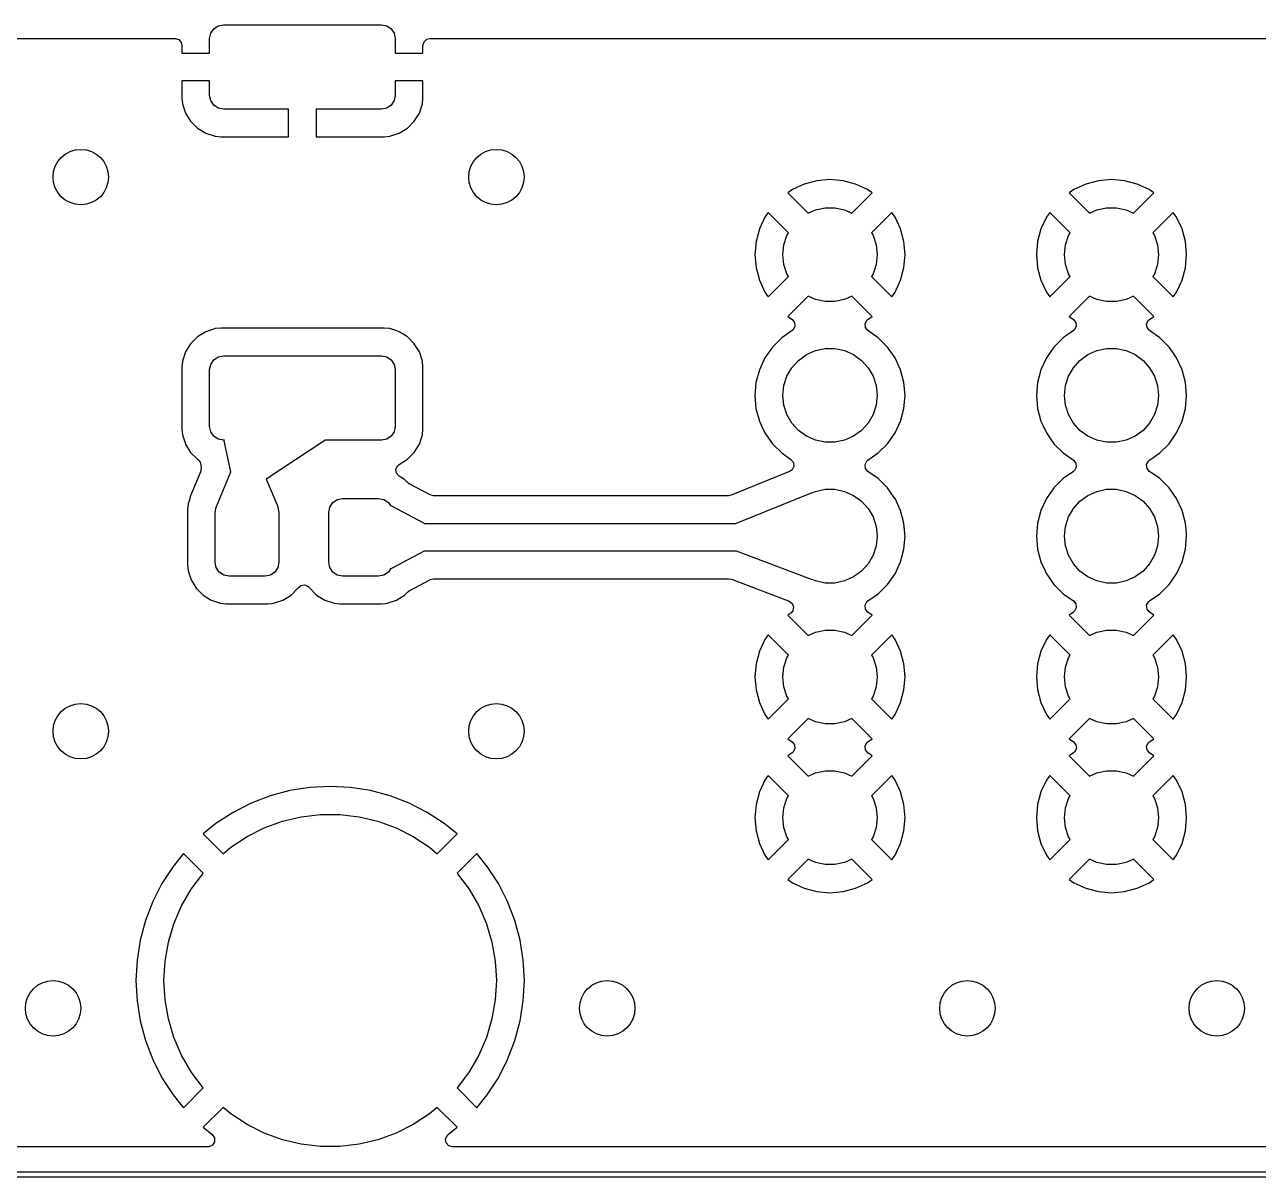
# Model space of a CAD drawing. Extents: x 0.1 to 11.5, y -4.3 to -1.1.
# Drawn here: x 7.421 to 8.297, y -4.293 to -3.474 of the extents above; entities that cross this region are included whole.
import ezdxf

# ---------------------------------------------------------------- set-up
doc = ezdxf.new("R2010")
doc.units = 0
doc.header["$MEASUREMENT"] = 0
doc.layers.add('BLACK', color=7, linetype='CONTINUOUS')

msp = doc.modelspace()

# ---------------------------------------------------------------- linework, layer by layer
at = {"layer": 'BLACK', "linetype": 'CONTINUOUS'}
for p, q in [((7.55291, -3.48049), (7.55505, -3.47729)), ((7.55505, -3.47729), (7.55824, -3.47516)), ((7.55824, -3.47516), (7.56201, -3.47441)), ((7.56201, -3.47441), (7.67421, -3.47441)), ((7.67421, -3.47441), (7.67798, -3.47516)), ((7.67798, -3.47516), (7.68117, -3.47729)), ((7.68117, -3.47729), (7.68331, -3.48049)), ((1.35827, -3.48425), (7.5276, -3.48425)), ((7.5276, -3.48425), (7.53024, -3.48503)), ((7.53024, -3.48503), (7.53204, -3.48711)), ((7.53204, -3.48711), (7.53248, -3.48913)), ((7.55217, -3.48425), (7.55291, -3.48049)), ((7.55217, -3.49459), (7.55217, -3.48425)), ((7.68331, -3.48049), (7.68406, -3.48425)), ((7.68406, -3.48425), (7.68406, -3.49459)), ((7.70374, -3.48913), (7.70452, -3.48649)), ((7.70452, -3.48649), (7.70659, -3.48469)), ((7.70659, -3.48469), (7.70862, -3.48425)), ((7.70862, -3.48425), (8.44928, -3.48425)), ((7.53248, -3.48913), (7.53248, -3.49459)), ((7.53248, -3.49459), (7.55217, -3.49459)), ((7.68406, -3.49459), (7.70374, -3.49459)), ((7.70374, -3.49459), (7.70374, -3.48913)), ((7.55217, -3.51427), (7.53248, -3.51427)), ((7.53248, -3.51427), (7.53248, -3.52657)), ((7.55217, -3.52461), (7.55217, -3.51427)), ((7.70374, -3.51427), (7.68406, -3.51427)), ((7.68406, -3.51427), (7.68406, -3.52461)), ((7.70374, -3.52657), (7.70374, -3.51427)), ((7.53248, -3.52657), (7.53289, -3.53062)), ((7.53289, -3.53062), (7.53289, -3.53062)), ((7.53289, -3.53062), (7.53506, -3.53717)), ((7.55291, -3.52837), (7.55217, -3.52461)), ((7.55505, -3.53157), (7.55291, -3.52837)), ((7.55824, -3.5337), (7.55505, -3.53157)), ((7.68117, -3.53157), (7.67798, -3.5337)), ((7.68331, -3.52837), (7.68117, -3.53157)), ((7.68406, -3.52461), (7.68331, -3.52837)), ((7.70116, -3.53717), (7.70333, -3.53062)), ((7.70333, -3.53062), (7.70374, -3.52657)), ((7.70374, -3.52657), (7.70374, -3.52657)), ((7.53506, -3.53717), (7.53506, -3.53717)), ((7.53506, -3.53717), (7.53869, -3.54304)), ((7.56201, -3.53445), (7.55824, -3.5337)), ((7.60827, -3.53445), (7.56201, -3.53445)), ((7.60827, -3.55413), (7.60827, -3.53445)), ((7.67421, -3.53445), (7.62795, -3.53445)), ((7.62795, -3.53445), (7.62795, -3.55413)), ((7.67798, -3.5337), (7.67421, -3.53445)), ((7.69753, -3.54304), (7.70116, -3.53717)), ((7.70116, -3.53717), (7.70116, -3.53717)), ((7.53869, -3.54304), (7.53869, -3.54305)), ((7.53869, -3.54305), (7.54357, -3.54793)), ((7.54357, -3.54793), (7.54357, -3.54793)), ((7.54357, -3.54793), (7.54944, -3.55155)), ((7.68678, -3.55155), (7.69265, -3.54793)), ((7.69265, -3.54793), (7.69753, -3.54305)), ((7.69265, -3.54793), (7.69265, -3.54793)), ((7.69753, -3.54305), (7.69753, -3.54304)), ((7.54944, -3.55155), (7.54944, -3.55155)), ((7.54944, -3.55155), (7.556, -3.55372)), ((7.556, -3.55372), (7.56004, -3.55413)), ((7.56004, -3.55413), (7.60827, -3.55413)), ((7.60827, -3.55413), (7.60827, -3.55413)), ((7.62795, -3.55413), (7.67618, -3.55413)), ((7.67618, -3.55413), (7.68022, -3.55372)), ((7.67618, -3.55413), (7.67618, -3.55413)), ((7.68022, -3.55372), (7.68678, -3.55155)), ((7.68022, -3.55372), (7.68022, -3.55372)), ((7.68678, -3.55155), (7.68678, -3.55155)), ((7.99291, -3.58444), (7.98365, -3.58525)), ((8.00218, -3.58525), (7.99291, -3.58444)), ((7.99291, -3.58444), (7.99291, -3.58444)), ((8.19291, -3.58444), (8.18365, -3.58525)), ((8.20218, -3.58525), (8.19291, -3.58444)), ((8.19291, -3.58444), (8.19291, -3.58444)), ((7.96624, -3.59159), (7.96294, -3.5939)), ((7.97467, -3.58766), (7.96624, -3.59159)), ((7.98365, -3.58525), (7.97467, -3.58766)), ((7.97467, -3.58766), (7.97467, -3.58766)), ((7.98365, -3.58525), (7.98365, -3.58525)), ((8.01116, -3.58766), (8.00218, -3.58525)), ((8.00218, -3.58525), (8.00218, -3.58525)), ((8.01959, -3.59159), (8.01116, -3.58766)), ((8.01116, -3.58766), (8.01116, -3.58766)), ((8.02289, -3.5939), (8.01959, -3.59159)), ((8.01959, -3.59159), (8.01959, -3.59159)), ((8.16624, -3.59159), (8.16294, -3.5939)), ((8.17467, -3.58766), (8.16624, -3.59159)), ((8.18365, -3.58525), (8.17467, -3.58766)), ((8.17467, -3.58766), (8.17467, -3.58766)), ((8.18365, -3.58525), (8.18365, -3.58525)), ((8.21116, -3.58766), (8.20218, -3.58525)), ((8.20218, -3.58525), (8.20218, -3.58525)), ((8.21959, -3.59159), (8.21116, -3.58766)), ((8.21116, -3.58766), (8.21116, -3.58766)), ((8.22289, -3.5939), (8.21959, -3.59159)), ((8.21959, -3.59159), (8.21959, -3.59159)), ((7.96294, -3.5939), (7.97734, -3.6083)), ((8.00849, -3.6083), (8.02289, -3.5939)), ((8.02289, -3.5939), (8.02289, -3.5939)), ((8.16294, -3.5939), (8.17734, -3.6083)), ((8.20849, -3.6083), (8.22289, -3.5939)), ((8.22289, -3.5939), (8.22289, -3.5939)), ((7.94671, -3.61112), (7.94278, -3.61955)), ((7.94902, -3.60782), (7.94671, -3.61112)), ((7.96345, -3.62226), (7.94902, -3.60782)), ((7.97734, -3.6083), (7.98257, -3.60597)), ((7.98257, -3.60597), (7.98942, -3.60451)), ((7.98942, -3.60451), (7.99641, -3.60451)), ((7.99641, -3.60451), (8.00325, -3.60597)), ((8.00325, -3.60597), (8.00849, -3.6083)), ((8.03681, -3.60782), (8.02237, -3.62226)), ((8.03912, -3.61112), (8.03681, -3.60782)), ((8.03681, -3.60782), (8.03681, -3.60782)), ((8.04305, -3.61955), (8.03912, -3.61112)), ((8.03912, -3.61112), (8.03912, -3.61112)), ((8.14671, -3.61112), (8.14278, -3.61955)), ((8.14902, -3.60782), (8.14671, -3.61112)), ((8.16345, -3.62226), (8.14902, -3.60782)), ((8.17734, -3.6083), (8.18257, -3.60597)), ((8.18257, -3.60597), (8.18942, -3.60451)), ((8.18942, -3.60451), (8.19641, -3.60451)), ((8.19641, -3.60451), (8.20325, -3.60597)), ((8.20325, -3.60597), (8.20849, -3.6083)), ((8.23681, -3.60782), (8.22237, -3.62226)), ((8.23912, -3.61112), (8.23681, -3.60782)), ((8.23681, -3.60782), (8.23681, -3.60782)), ((8.24305, -3.61955), (8.23912, -3.61112)), ((8.23912, -3.61112), (8.23912, -3.61112)), ((7.94278, -3.61955), (7.94037, -3.62853)), ((7.94278, -3.61955), (7.94278, -3.61955)), ((8.04546, -3.62853), (8.04305, -3.61955)), ((8.04305, -3.61955), (8.04305, -3.61955)), ((8.14278, -3.61955), (8.14037, -3.62853)), ((8.14278, -3.61955), (8.14278, -3.61955)), ((8.24546, -3.62853), (8.24305, -3.61955)), ((8.24305, -3.61955), (8.24305, -3.61955)), ((7.94037, -3.62853), (7.93956, -3.6378)), ((7.94037, -3.62853), (7.94037, -3.62853)), ((7.96018, -3.63084), (7.96234, -3.62418)), ((7.96234, -3.62418), (7.96345, -3.62226)), ((8.02237, -3.62226), (8.02348, -3.62418)), ((8.02348, -3.62418), (8.02565, -3.63084)), ((8.04627, -3.6378), (8.04546, -3.62853)), ((8.04546, -3.62853), (8.04546, -3.62853)), ((8.14037, -3.62853), (8.13956, -3.6378)), ((8.14037, -3.62853), (8.14037, -3.62853)), ((8.16018, -3.63084), (8.16234, -3.62418)), ((8.16234, -3.62418), (8.16345, -3.62226)), ((8.22237, -3.62226), (8.22348, -3.62418)), ((8.22348, -3.62418), (8.22565, -3.63084)), ((8.24627, -3.6378), (8.24546, -3.62853)), ((8.24546, -3.62853), (8.24546, -3.62853)), ((7.95945, -3.6378), (7.96018, -3.63084)), ((8.02565, -3.63084), (8.02638, -3.6378)), ((8.15945, -3.6378), (8.16018, -3.63084)), ((8.22565, -3.63084), (8.22638, -3.6378)), ((7.93956, -3.6378), (7.93956, -3.6378)), ((7.93956, -3.6378), (7.94037, -3.64706)), ((7.96018, -3.64475), (7.95945, -3.6378)), ((7.96234, -3.65141), (7.96018, -3.64475)), ((8.02565, -3.64475), (8.02348, -3.65141)), ((8.02638, -3.6378), (8.02565, -3.64475)), ((8.04546, -3.64706), (8.04627, -3.6378)), ((8.04627, -3.6378), (8.04627, -3.6378)), ((8.13956, -3.6378), (8.13956, -3.6378)), ((8.13956, -3.6378), (8.14037, -3.64706)), ((8.16018, -3.64475), (8.15945, -3.6378)), ((8.16234, -3.65141), (8.16018, -3.64475)), ((8.22565, -3.64475), (8.22348, -3.65141)), ((8.22638, -3.6378), (8.22565, -3.64475)), ((8.24546, -3.64706), (8.24627, -3.6378)), ((8.24627, -3.6378), (8.24627, -3.6378)), ((7.94037, -3.64706), (7.94037, -3.64706)), ((7.94037, -3.64706), (7.94278, -3.65604)), ((7.94902, -3.66777), (7.96345, -3.65333)), ((7.96345, -3.65333), (7.96234, -3.65141)), ((8.02348, -3.65141), (8.02237, -3.65333)), ((8.02237, -3.65333), (8.03681, -3.66777)), ((8.04305, -3.65604), (8.04546, -3.64706)), ((8.04546, -3.64706), (8.04546, -3.64706)), ((8.14037, -3.64706), (8.14037, -3.64706)), ((8.14037, -3.64706), (8.14278, -3.65604)), ((8.14902, -3.66777), (8.16345, -3.65333)), ((8.16345, -3.65333), (8.16234, -3.65141)), ((8.22348, -3.65141), (8.22237, -3.65333)), ((8.22237, -3.65333), (8.23681, -3.66777)), ((8.24305, -3.65604), (8.24546, -3.64706)), ((8.24546, -3.64706), (8.24546, -3.64706)), ((7.94278, -3.65604), (7.94278, -3.65604)), ((7.94278, -3.65604), (7.94671, -3.66447)), ((8.03912, -3.66447), (8.04305, -3.65604)), ((8.04305, -3.65604), (8.04305, -3.65604)), ((8.14278, -3.65604), (8.14278, -3.65604)), ((8.14278, -3.65604), (8.14671, -3.66447)), ((8.23912, -3.66447), (8.24305, -3.65604)), ((8.24305, -3.65604), (8.24305, -3.65604)), ((7.94671, -3.66447), (7.94671, -3.66447)), ((7.94671, -3.66447), (7.94902, -3.66777)), ((7.94902, -3.66777), (7.94902, -3.66777)), ((7.97734, -3.66729), (7.96294, -3.68169)), ((7.98257, -3.66962), (7.97734, -3.66729)), ((7.98942, -3.67108), (7.98257, -3.66962)), ((7.99641, -3.67108), (7.98942, -3.67108)), ((8.00325, -3.66962), (7.99641, -3.67108)), ((8.00849, -3.66729), (8.00325, -3.66962)), ((8.02289, -3.68169), (8.00849, -3.66729)), ((8.03681, -3.66777), (8.03912, -3.66447)), ((8.03681, -3.66777), (8.03681, -3.66777)), ((8.03912, -3.66447), (8.03912, -3.66447)), ((8.14671, -3.66447), (8.14671, -3.66447)), ((8.14671, -3.66447), (8.14902, -3.66777)), ((8.14902, -3.66777), (8.14902, -3.66777)), ((8.17734, -3.66729), (8.16294, -3.68169)), ((8.18257, -3.66962), (8.17734, -3.66729)), ((8.18942, -3.67108), (8.18257, -3.66962)), ((8.19641, -3.67108), (8.18942, -3.67108)), ((8.20325, -3.66962), (8.19641, -3.67108)), ((8.20849, -3.66729), (8.20325, -3.66962)), ((8.22289, -3.68169), (8.20849, -3.66729)), ((8.23681, -3.66777), (8.23912, -3.66447)), ((8.23912, -3.66447), (8.23912, -3.66447)), ((7.56004, -3.68994), (7.55599, -3.69035)), ((7.67618, -3.68994), (7.56004, -3.68994)), ((7.56004, -3.68994), (7.56004, -3.68994)), ((7.68023, -3.69035), (7.67618, -3.68994)), ((7.67618, -3.68994), (7.67618, -3.68994)), ((7.96294, -3.68169), (7.96593, -3.68378)), ((7.96593, -3.68378), (7.96765, -3.68593)), ((7.96793, -3.68867), (7.96669, -3.69112)), ((7.96765, -3.68593), (7.96793, -3.68867)), ((8.0179, -3.6869), (8.01914, -3.68444)), ((8.01818, -3.68963), (8.0179, -3.6869)), ((8.0199, -3.69178), (8.01818, -3.68963)), ((8.01914, -3.68444), (8.0199, -3.68378)), ((8.0199, -3.68378), (8.02289, -3.68169)), ((8.16294, -3.68169), (8.16593, -3.68378)), ((8.16593, -3.68378), (8.16765, -3.68593)), ((8.16793, -3.68867), (8.16669, -3.69112)), ((8.16765, -3.68593), (8.16793, -3.68867)), ((8.2179, -3.6869), (8.21914, -3.68444)), ((8.21818, -3.68963), (8.2179, -3.6869)), ((8.2199, -3.69178), (8.21818, -3.68963)), ((8.21914, -3.68444), (8.2199, -3.68378)), ((8.2199, -3.68378), (8.22289, -3.68169)), ((7.54356, -3.69615), (7.53867, -3.70104)), ((7.54944, -3.69253), (7.54356, -3.69615)), ((7.5556, -3.69049), (7.54944, -3.69253)), ((7.54944, -3.69253), (7.54944, -3.69253)), ((7.55599, -3.69035), (7.5556, -3.69049)), ((7.55599, -3.69035), (7.55599, -3.69035)), ((7.68454, -3.69178), (7.68023, -3.69035)), ((7.68023, -3.69035), (7.68023, -3.69035)), ((7.68678, -3.69253), (7.68454, -3.69178)), ((7.68901, -3.6939), (7.68678, -3.69253)), ((7.68678, -3.69253), (7.68678, -3.69253)), ((7.69266, -3.69615), (7.68901, -3.6939)), ((7.69755, -3.70104), (7.69266, -3.69615)), ((7.95861, -3.69691), (7.95203, -3.70349)), ((7.96593, -3.69178), (7.95861, -3.69691)), ((7.96669, -3.69112), (7.96593, -3.69178)), ((8.02722, -3.69691), (8.0199, -3.69178)), ((8.0338, -3.70349), (8.02722, -3.69691)), ((8.02722, -3.69691), (8.02722, -3.69691)), ((8.15861, -3.69691), (8.15203, -3.70349)), ((8.16593, -3.69178), (8.15861, -3.69691)), ((8.16669, -3.69112), (8.16593, -3.69178)), ((8.22722, -3.69691), (8.2199, -3.69178)), ((8.2338, -3.70349), (8.22722, -3.69691)), ((8.22722, -3.69691), (8.22722, -3.69691)), ((7.53505, -3.70692), (7.53287, -3.71347)), ((7.53867, -3.70104), (7.53505, -3.70692)), ((7.53505, -3.70692), (7.53505, -3.70692)), ((7.70117, -3.70692), (7.69755, -3.70104)), ((7.70335, -3.71347), (7.70117, -3.70692)), ((7.95203, -3.70349), (7.94669, -3.71111)), ((7.97618, -3.70881), (7.98257, -3.70597)), ((7.98257, -3.70597), (7.98942, -3.70451)), ((7.98942, -3.70451), (7.99641, -3.70451)), ((7.99641, -3.70451), (8.00325, -3.70597)), ((8.00325, -3.70597), (8.00965, -3.70881)), ((8.0362, -3.70692), (8.0338, -3.70349)), ((8.03914, -3.71111), (8.0362, -3.70692)), ((8.15203, -3.70349), (8.14669, -3.71111)), ((8.17618, -3.70881), (8.18257, -3.70597)), ((8.18257, -3.70597), (8.18942, -3.70451)), ((8.18942, -3.70451), (8.19641, -3.70451)), ((8.19641, -3.70451), (8.20325, -3.70597)), ((8.20325, -3.70597), (8.20965, -3.70881)), ((8.2362, -3.70692), (8.2338, -3.70349)), ((8.23914, -3.71111), (8.2362, -3.70692)), ((7.53287, -3.71347), (7.53246, -3.71752)), ((7.53287, -3.71347), (7.53287, -3.71347)), ((7.53287, -3.71347), (7.53287, -3.71347)), ((7.55217, -3.71949), (7.55291, -3.71572)), ((7.55291, -3.71572), (7.55505, -3.71253)), ((7.55505, -3.71253), (7.55824, -3.71039)), ((7.55824, -3.71039), (7.56201, -3.70965)), ((7.56201, -3.70965), (7.67421, -3.70965)), ((7.67421, -3.70965), (7.67798, -3.71039)), ((7.67798, -3.71039), (7.68117, -3.71253)), ((7.68117, -3.71253), (7.68331, -3.71572)), ((7.68331, -3.71572), (7.68406, -3.71949)), ((7.70376, -3.71752), (7.70335, -3.71347)), ((7.94669, -3.71111), (7.94276, -3.71954)), ((7.94669, -3.71111), (7.94669, -3.71111)), ((7.96584, -3.71813), (7.97052, -3.71293)), ((7.97052, -3.71293), (7.97618, -3.70881)), ((8.00965, -3.70881), (8.01531, -3.71293)), ((8.01531, -3.71293), (8.01999, -3.71813)), ((8.04307, -3.71954), (8.03914, -3.71111)), ((8.14669, -3.71111), (8.14276, -3.71954)), ((8.14669, -3.71111), (8.14669, -3.71111)), ((8.16584, -3.71813), (8.17052, -3.71293)), ((8.17052, -3.71293), (8.17618, -3.70881)), ((8.20965, -3.70881), (8.21531, -3.71293)), ((8.21531, -3.71293), (8.21999, -3.71813)), ((8.24307, -3.71954), (8.23914, -3.71111)), ((7.53246, -3.71752), (7.53246, -3.76181)), ((7.55217, -3.75984), (7.55217, -3.71949)), ((7.68406, -3.71949), (7.68406, -3.75984)), ((7.70376, -3.76181), (7.70376, -3.71752)), ((7.94276, -3.71954), (7.94035, -3.72853)), ((7.94276, -3.71954), (7.94276, -3.71954)), ((7.96018, -3.73084), (7.96234, -3.72418)), ((7.96234, -3.72418), (7.96584, -3.71813)), ((8.01999, -3.71813), (8.02348, -3.72418)), ((8.02348, -3.72418), (8.02565, -3.73084)), ((8.04547, -3.72853), (8.04307, -3.71954)), ((8.14276, -3.71954), (8.14035, -3.72853)), ((8.14276, -3.71954), (8.14276, -3.71954)), ((8.16018, -3.73084), (8.16234, -3.72418)), ((8.16234, -3.72418), (8.16584, -3.71813)), ((8.21999, -3.71813), (8.22348, -3.72418)), ((8.22348, -3.72418), (8.22565, -3.73084)), ((8.24547, -3.72853), (8.24307, -3.71954)), ((7.94035, -3.72853), (7.93954, -3.7378)), ((7.94035, -3.72853), (7.94035, -3.72853)), ((7.95945, -3.7378), (7.96018, -3.73084)), ((8.02565, -3.73084), (8.02638, -3.7378)), ((8.04629, -3.7378), (8.04547, -3.72853)), ((8.14035, -3.72853), (8.13954, -3.7378)), ((8.14035, -3.72853), (8.14035, -3.72853)), ((8.15945, -3.7378), (8.16018, -3.73084)), ((8.22565, -3.73084), (8.22638, -3.7378)), ((8.24629, -3.7378), (8.24547, -3.72853)), ((7.93954, -3.7378), (7.93954, -3.7378)), ((7.93954, -3.7378), (7.94035, -3.74706)), ((7.96018, -3.74475), (7.95945, -3.7378)), ((8.02638, -3.7378), (8.02565, -3.74475)), ((8.04547, -3.74706), (8.04629, -3.7378)), ((8.13954, -3.7378), (8.13954, -3.7378)), ((8.13954, -3.7378), (8.14035, -3.74706)), ((8.16018, -3.74475), (8.15945, -3.7378)), ((8.22638, -3.7378), (8.22565, -3.74475)), ((8.24547, -3.74706), (8.24629, -3.7378)), ((7.94035, -3.74706), (7.94035, -3.74706)), ((7.94035, -3.74706), (7.94276, -3.75605)), ((7.96234, -3.75141), (7.96018, -3.74475)), ((8.02565, -3.74475), (8.02348, -3.75141)), ((8.04307, -3.75605), (8.04547, -3.74706)), ((8.14035, -3.74706), (8.14035, -3.74706)), ((8.14035, -3.74706), (8.14276, -3.75605)), ((8.16234, -3.75141), (8.16018, -3.74475)), ((8.22565, -3.74475), (8.22348, -3.75141)), ((8.24307, -3.75605), (8.24547, -3.74706)), ((7.55291, -3.76361), (7.55217, -3.75984)), ((7.68406, -3.75984), (7.68331, -3.76361)), ((7.94276, -3.75605), (7.94276, -3.75605)), ((7.94276, -3.75605), (7.94276, -3.75605)), ((7.94276, -3.75605), (7.94434, -3.75944)), ((7.94434, -3.75944), (7.94669, -3.76448)), ((7.96584, -3.75747), (7.96234, -3.75141)), ((7.97052, -3.76266), (7.96584, -3.75747)), ((8.01999, -3.75747), (8.01531, -3.76266)), ((8.02348, -3.75141), (8.01999, -3.75747)), ((8.03914, -3.76448), (8.04307, -3.75605)), ((8.14276, -3.75605), (8.14276, -3.75605)), ((8.14276, -3.75605), (8.14276, -3.75605)), ((8.14276, -3.75605), (8.14434, -3.75944)), ((8.14434, -3.75944), (8.14669, -3.76448)), ((8.16584, -3.75747), (8.16234, -3.75141)), ((8.17052, -3.76266), (8.16584, -3.75747)), ((8.21999, -3.75747), (8.21531, -3.76266)), ((8.22348, -3.75141), (8.21999, -3.75747)), ((8.23914, -3.76448), (8.24307, -3.75605)), ((7.53246, -3.76181), (7.53287, -3.76586)), ((7.53287, -3.76586), (7.53474, -3.77148)), ((7.55505, -3.7668), (7.55291, -3.76361)), ((7.55824, -3.76894), (7.55505, -3.7668)), ((7.68117, -3.7668), (7.67798, -3.76894)), ((7.68331, -3.76361), (7.68117, -3.7668)), ((7.70117, -3.77241), (7.70335, -3.76586)), ((7.70335, -3.76586), (7.70376, -3.76181)), ((7.94669, -3.76448), (7.94669, -3.76448)), ((7.94669, -3.76448), (7.95096, -3.77057)), ((7.97618, -3.76678), (7.97052, -3.76266)), ((7.98257, -3.76962), (7.97618, -3.76678)), ((8.00965, -3.76678), (8.00325, -3.76962)), ((8.01531, -3.76266), (8.00965, -3.76678)), ((8.0338, -3.7721), (8.03914, -3.76448)), ((8.14669, -3.76448), (8.14669, -3.76448)), ((8.14669, -3.76448), (8.15203, -3.7721)), ((8.17618, -3.76678), (8.17052, -3.76266)), ((8.18257, -3.76962), (8.17618, -3.76678)), ((8.20965, -3.76678), (8.20325, -3.76962)), ((8.21531, -3.76266), (8.20965, -3.76678)), ((8.2338, -3.7721), (8.23914, -3.76448)), ((7.53474, -3.77148), (7.53505, -3.77241)), ((7.53505, -3.77241), (7.53867, -3.77829)), ((7.56201, -3.76969), (7.55824, -3.76894)), ((7.56266, -3.76969), (7.56201, -3.76969)), ((7.56259, -3.77002), (7.56266, -3.76969)), ((7.5673, -3.79219), (7.56259, -3.77002)), ((7.63395, -3.76992), (7.59231, -3.79726)), ((7.63412, -3.76969), (7.63395, -3.76992)), ((7.67421, -3.76969), (7.63412, -3.76969)), ((7.67798, -3.76894), (7.67421, -3.76969)), ((7.69755, -3.77829), (7.70117, -3.77241)), ((7.95096, -3.77057), (7.95203, -3.7721)), ((7.95203, -3.7721), (7.95861, -3.77868)), ((7.98942, -3.77108), (7.98257, -3.76962)), ((7.99641, -3.77108), (7.98942, -3.77108)), ((8.00325, -3.76962), (7.99641, -3.77108)), ((8.02722, -3.77868), (8.0338, -3.7721)), ((8.15203, -3.7721), (8.15203, -3.7721)), ((8.15203, -3.7721), (8.15861, -3.77868)), ((8.18942, -3.77108), (8.18257, -3.76962)), ((8.19641, -3.77108), (8.18942, -3.77108)), ((8.20325, -3.76962), (8.19641, -3.77108)), ((8.22722, -3.77868), (8.2338, -3.7721)), ((7.53867, -3.77829), (7.54356, -3.78318)), ((7.54356, -3.78318), (7.54356, -3.78318)), ((7.54356, -3.78318), (7.54378, -3.78335)), ((7.54378, -3.78335), (7.54374, -3.78341)), ((7.54374, -3.78341), (7.54533, -3.78518)), ((7.54533, -3.78518), (7.5457, -3.78628)), ((7.5457, -3.78628), (7.54622, -3.78874)), ((7.68678, -3.7868), (7.69266, -3.78318)), ((7.69266, -3.78318), (7.69755, -3.77829)), ((7.95861, -3.77868), (7.96521, -3.78331)), ((7.96521, -3.78331), (7.96693, -3.78546)), ((7.96693, -3.78546), (7.96721, -3.78819)), ((8.01791, -3.78691), (8.01916, -3.78445)), ((8.01916, -3.78445), (8.01992, -3.7838)), ((8.01992, -3.7838), (8.0208, -3.78318)), ((8.0208, -3.78318), (8.02722, -3.77868)), ((8.15861, -3.77868), (8.15861, -3.77868)), ((8.15861, -3.77868), (8.16591, -3.7838)), ((8.16591, -3.7838), (8.16763, -3.78594)), ((8.16763, -3.78594), (8.16791, -3.78868)), ((8.21791, -3.78691), (8.21916, -3.78445)), ((8.21916, -3.78445), (8.21992, -3.7838)), ((8.21992, -3.7838), (8.2208, -3.78318)), ((8.2208, -3.78318), (8.22722, -3.77868)), ((7.54595, -3.79164), (7.53862, -3.80911)), ((7.54601, -3.79148), (7.54595, -3.79164)), ((7.54622, -3.78874), (7.54601, -3.79148)), ((7.55697, -3.81681), (7.5673, -3.79219)), ((7.6845, -3.79036), (7.6856, -3.78783)), ((7.68494, -3.79307), (7.6845, -3.79036)), ((7.68678, -3.79512), (7.68494, -3.79307)), ((7.6856, -3.78783), (7.68678, -3.78681)), ((7.68678, -3.78681), (7.68678, -3.7868)), ((7.68678, -3.7868), (7.68678, -3.7868)), ((7.6907, -3.79753), (7.68678, -3.79512)), ((7.96425, -3.79183), (7.92266, -3.80868)), ((7.96597, -3.79065), (7.96425, -3.79183)), ((7.96721, -3.78819), (7.96597, -3.79065)), ((8.0182, -3.78965), (8.01791, -3.78691)), ((8.01992, -3.79179), (8.0182, -3.78965)), ((8.02722, -3.79691), (8.01992, -3.79179)), ((8.16591, -3.79179), (8.15861, -3.79691)), ((8.16667, -3.79114), (8.16591, -3.79179)), ((8.16791, -3.78868), (8.16667, -3.79114)), ((8.2182, -3.78965), (8.21791, -3.78691)), ((8.21992, -3.79179), (8.2182, -3.78965)), ((8.22722, -3.79691), (8.21992, -3.79179)), ((7.59231, -3.79726), (7.60051, -3.81681)), ((7.69285, -3.79969), (7.6907, -3.79753)), ((7.6907, -3.79753), (7.6907, -3.79753)), ((7.69402, -3.80055), (7.69285, -3.79969)), ((7.70897, -3.80847), (7.69402, -3.80055)), ((8.0338, -3.80349), (8.02722, -3.79691)), ((8.02722, -3.79691), (8.02722, -3.79691)), ((8.03908, -3.81104), (8.0338, -3.80349)), ((8.15203, -3.80349), (8.14669, -3.81111)), ((8.15861, -3.79691), (8.15203, -3.80349)), ((8.2338, -3.80349), (8.22722, -3.79691)), ((8.22722, -3.79691), (8.22722, -3.79691)), ((8.23908, -3.81104), (8.2338, -3.80349)), ((7.53756, -3.81258), (7.53681, -3.81485)), ((7.53862, -3.80911), (7.53756, -3.81258)), ((7.53862, -3.80911), (7.53862, -3.80911)), ((7.63969, -3.81391), (7.64289, -3.81177)), ((7.64289, -3.81177), (7.64665, -3.81102)), ((7.64665, -3.81102), (7.67224, -3.81102)), ((7.67224, -3.81102), (7.67601, -3.81177)), ((7.67601, -3.81177), (7.6792, -3.81391)), ((7.71125, -3.80904), (7.70897, -3.80847)), ((7.92083, -3.80904), (7.71125, -3.80904)), ((7.92266, -3.80868), (7.92083, -3.80904)), ((7.92643, -3.82862), (7.97968, -3.80705)), ((7.97968, -3.80705), (7.98004, -3.80705)), ((7.98004, -3.80705), (7.98007, -3.80708)), ((7.98007, -3.80708), (7.98257, -3.80597)), ((7.98257, -3.80597), (7.98942, -3.80451)), ((7.98942, -3.80451), (7.99641, -3.80451)), ((7.99641, -3.80451), (8.00325, -3.80597)), ((8.00325, -3.80597), (8.00965, -3.80881)), ((8.00965, -3.80881), (8.01531, -3.81293)), ((8.03914, -3.81111), (8.03908, -3.81104)), ((8.04307, -3.81954), (8.03914, -3.81111)), ((8.14669, -3.81111), (8.14276, -3.81954)), ((8.14669, -3.81111), (8.14669, -3.81111)), ((8.17052, -3.81293), (8.17618, -3.80881)), ((8.17618, -3.80881), (8.18257, -3.80597)), ((8.18257, -3.80597), (8.18942, -3.80451)), ((8.18942, -3.80451), (8.19641, -3.80451)), ((8.19641, -3.80451), (8.20325, -3.80597)), ((8.20325, -3.80597), (8.20965, -3.80881)), ((8.20965, -3.80881), (8.21531, -3.81293)), ((8.23914, -3.81111), (8.23908, -3.81104)), ((8.24307, -3.81954), (8.23914, -3.81111)), ((7.53681, -3.81485), (7.5364, -3.8189)), ((7.5364, -3.8189), (7.5364, -3.85827)), ((7.5561, -3.82087), (7.55685, -3.8171)), ((7.5561, -3.8563), (7.5561, -3.82087)), ((7.55685, -3.8171), (7.55694, -3.81696)), ((7.55694, -3.81696), (7.55697, -3.81681)), ((7.60051, -3.81681), (7.60051, -3.81692)), ((7.60051, -3.81692), (7.60063, -3.8171)), ((7.60063, -3.8171), (7.60138, -3.82087)), ((7.60138, -3.82087), (7.60138, -3.8563)), ((7.63681, -3.82087), (7.63756, -3.8171)), ((7.63681, -3.8563), (7.63681, -3.82087)), ((7.63756, -3.8171), (7.63969, -3.81391)), ((7.6792, -3.81391), (7.68064, -3.81606)), ((7.68064, -3.81606), (7.68065, -3.81606)), ((7.68065, -3.81606), (7.68088, -3.81611)), ((7.68088, -3.81611), (7.70448, -3.82861)), ((8.01531, -3.81293), (8.01999, -3.81813)), ((8.01999, -3.81813), (8.02348, -3.82418)), ((8.04547, -3.82853), (8.04307, -3.81954)), ((8.14276, -3.81954), (8.14035, -3.82853)), ((8.14276, -3.81954), (8.14276, -3.81954)), ((8.16234, -3.82418), (8.16584, -3.81813)), ((8.16584, -3.81813), (8.17052, -3.81293)), ((8.21531, -3.81293), (8.21999, -3.81813)), ((8.21999, -3.81813), (8.22348, -3.82418)), ((8.24547, -3.82853), (8.24307, -3.81954)), ((7.70448, -3.82861), (7.70459, -3.82874)), ((7.70459, -3.82874), (7.92627, -3.82874)), ((7.92627, -3.82874), (7.92628, -3.82872)), ((7.92628, -3.82872), (7.92643, -3.82862)), ((8.02348, -3.82418), (8.02565, -3.83084)), ((8.04612, -3.83594), (8.04547, -3.82853)), ((8.14035, -3.82853), (8.13954, -3.8378)), ((8.14035, -3.82853), (8.14035, -3.82853)), ((8.16018, -3.83084), (8.16234, -3.82418)), ((8.22348, -3.82418), (8.22565, -3.83084)), ((8.24612, -3.83594), (8.24547, -3.82853)), ((8.02565, -3.83084), (8.02638, -3.8378)), ((8.02638, -3.8378), (8.02565, -3.84475)), ((8.04547, -3.84706), (8.04629, -3.8378)), ((8.04619, -3.83675), (8.04612, -3.83594)), ((8.04629, -3.8378), (8.04619, -3.83675)), ((8.13954, -3.8378), (8.13954, -3.8378)), ((8.13954, -3.8378), (8.14035, -3.84706)), ((8.15945, -3.8378), (8.16018, -3.83084)), ((8.16018, -3.84475), (8.15945, -3.8378)), ((8.22565, -3.83084), (8.22638, -3.8378)), ((8.22638, -3.8378), (8.22565, -3.84475)), ((8.24547, -3.84706), (8.24629, -3.8378)), ((8.24619, -3.83675), (8.24612, -3.83594)), ((8.24629, -3.8378), (8.24619, -3.83675)), ((8.02565, -3.84475), (8.02348, -3.85141)), ((8.04307, -3.85605), (8.04547, -3.84706)), ((8.14035, -3.84706), (8.14035, -3.84706)), ((8.14035, -3.84706), (8.14276, -3.85605)), ((8.16234, -3.85141), (8.16018, -3.84475)), ((8.22565, -3.84475), (8.22348, -3.85141)), ((8.24307, -3.85605), (8.24547, -3.84706)), ((7.55685, -3.86007), (7.5561, -3.8563)), ((7.60138, -3.8563), (7.60063, -3.86007)), ((7.63756, -3.86007), (7.63681, -3.8563)), ((7.70448, -3.84855), (7.68088, -3.86106)), ((7.70459, -3.84847), (7.70448, -3.84855)), ((7.70461, -3.84843), (7.70459, -3.84847)), ((7.92632, -3.84843), (7.70461, -3.84843)), ((7.92644, -3.84854), (7.92632, -3.84843)), ((7.97969, -3.86856), (7.92644, -3.84854)), ((8.02348, -3.85141), (8.01999, -3.85747)), ((8.03914, -3.86448), (8.04307, -3.85605)), ((8.14276, -3.85605), (8.14276, -3.85605)), ((8.14276, -3.85605), (8.14276, -3.85605)), ((8.14276, -3.85605), (8.14553, -3.86199)), ((8.16584, -3.85747), (8.16234, -3.85141)), ((8.22348, -3.85141), (8.21999, -3.85747)), ((8.23914, -3.86448), (8.24307, -3.85605)), ((7.5364, -3.85827), (7.5364, -3.85827)), ((7.5364, -3.85827), (7.53681, -3.86231)), ((7.53681, -3.86231), (7.53681, -3.86231)), ((7.53681, -3.86231), (7.53753, -3.86448)), ((7.53753, -3.86448), (7.53898, -3.86887)), ((7.55899, -3.86326), (7.55685, -3.86007)), ((7.56218, -3.86539), (7.55899, -3.86326)), ((7.5985, -3.86326), (7.5953, -3.86539)), ((7.60063, -3.86007), (7.5985, -3.86326)), ((7.63969, -3.86326), (7.63756, -3.86007)), ((7.64289, -3.86539), (7.63969, -3.86326)), ((7.6792, -3.86326), (7.67601, -3.86539)), ((7.68066, -3.86108), (7.6792, -3.86326)), ((7.68088, -3.86106), (7.68066, -3.86108)), ((8.01531, -3.86266), (8.00965, -3.86678)), ((8.01999, -3.85747), (8.01531, -3.86266)), ((8.0338, -3.8721), (8.03914, -3.86448)), ((8.14553, -3.86199), (8.14669, -3.86448)), ((8.14669, -3.86448), (8.14669, -3.86448)), ((8.14669, -3.86448), (8.14958, -3.8686)), ((8.17052, -3.86266), (8.16584, -3.85747)), ((8.17618, -3.86678), (8.17052, -3.86266)), ((8.21531, -3.86266), (8.20965, -3.86678)), ((8.21999, -3.85747), (8.21531, -3.86266)), ((8.2338, -3.8721), (8.23914, -3.86448)), ((7.53898, -3.86887), (7.54261, -3.87475)), ((7.56594, -3.86614), (7.56218, -3.86539)), ((7.59154, -3.86614), (7.56594, -3.86614)), ((7.5953, -3.86539), (7.59154, -3.86614)), ((7.61506, -3.87453), (7.61698, -3.8728)), ((7.61698, -3.8728), (7.6197, -3.87236)), ((7.6197, -3.87236), (7.62222, -3.87345)), ((7.62222, -3.87345), (7.62325, -3.87464)), ((7.64665, -3.86614), (7.64289, -3.86539)), ((7.67224, -3.86614), (7.64665, -3.86614)), ((7.67601, -3.86539), (7.67224, -3.86614)), ((7.69402, -3.87662), (7.70864, -3.86887)), ((7.70864, -3.86887), (7.70897, -3.8687)), ((7.70897, -3.8687), (7.71125, -3.86813)), ((7.71125, -3.86813), (7.92111, -3.86813)), ((7.92111, -3.86813), (7.92283, -3.86844)), ((7.92283, -3.86844), (7.96392, -3.88389)), ((7.98003, -3.86855), (7.97969, -3.86856)), ((7.98007, -3.86851), (7.98003, -3.86855)), ((7.98257, -3.86962), (7.98007, -3.86851)), ((7.98942, -3.87108), (7.98257, -3.86962)), ((7.99641, -3.87108), (7.98942, -3.87108)), ((8.00325, -3.86962), (7.99641, -3.87108)), ((8.00965, -3.86678), (8.00325, -3.86962)), ((8.02722, -3.87868), (8.0338, -3.8721)), ((8.14958, -3.8686), (8.15203, -3.8721)), ((8.15203, -3.8721), (8.15861, -3.87868)), ((8.18257, -3.86962), (8.17618, -3.86678)), ((8.18942, -3.87108), (8.18257, -3.86962)), ((8.19641, -3.87108), (8.18942, -3.87108)), ((8.20325, -3.86962), (8.19641, -3.87108)), ((8.20965, -3.86678), (8.20325, -3.86962)), ((8.22722, -3.87868), (8.2338, -3.8721)), ((7.54261, -3.87475), (7.54749, -3.87963)), ((7.54749, -3.87963), (7.55337, -3.88326)), ((7.60411, -3.88326), (7.60999, -3.87963)), ((7.60999, -3.87963), (7.61487, -3.87475)), ((7.61487, -3.87475), (7.61494, -3.87464)), ((7.61494, -3.87464), (7.61501, -3.87458)), ((7.61501, -3.87458), (7.61505, -3.87453)), ((7.61505, -3.87453), (7.61506, -3.87453)), ((7.62325, -3.87464), (7.62332, -3.87475)), ((7.62332, -3.87475), (7.6282, -3.87963)), ((7.6282, -3.87963), (7.63408, -3.88326)), ((7.68482, -3.88326), (7.6907, -3.87963)), ((7.6907, -3.87963), (7.69285, -3.87748)), ((7.69285, -3.87748), (7.69402, -3.87662)), ((8.0199, -3.88381), (8.02722, -3.87868)), ((8.15861, -3.87868), (8.16593, -3.88381)), ((8.2199, -3.88381), (8.22722, -3.87868)), ((7.55337, -3.88326), (7.55993, -3.88543)), ((7.55993, -3.88543), (7.56398, -3.88585)), ((7.56398, -3.88585), (7.5935, -3.88585)), ((7.5935, -3.88585), (7.59648, -3.88554)), ((7.5935, -3.88585), (7.5935, -3.88585)), ((7.5935, -3.88585), (7.5935, -3.88585)), ((7.59648, -3.88554), (7.59755, -3.88543)), ((7.59755, -3.88543), (7.60411, -3.88326)), ((7.63408, -3.88326), (7.64064, -3.88543)), ((7.64064, -3.88543), (7.64468, -3.88585)), ((7.64468, -3.88585), (7.67421, -3.88585)), ((7.67421, -3.88585), (7.67719, -3.88554)), ((7.67421, -3.88585), (7.67421, -3.88585)), ((7.67421, -3.88585), (7.67421, -3.88585)), ((7.67719, -3.88554), (7.67826, -3.88543)), ((7.67826, -3.88543), (7.68482, -3.88326)), ((7.96392, -3.88389), (7.96612, -3.88554)), ((7.96648, -3.89081), (7.965, -3.89246)), ((7.96612, -3.88554), (7.96707, -3.88812)), ((7.96707, -3.88812), (7.96648, -3.89081)), ((8.0179, -3.88692), (8.01914, -3.88447)), ((8.01818, -3.88966), (8.0179, -3.88692)), ((8.0199, -3.89181), (8.01818, -3.88966)), ((8.01914, -3.88447), (8.0199, -3.88381)), ((8.16593, -3.88381), (8.16765, -3.88596)), ((8.16669, -3.89115), (8.16593, -3.89181)), ((8.16793, -3.88869), (8.16669, -3.89115)), ((8.16765, -3.88596), (8.16793, -3.88869)), ((8.2179, -3.88692), (8.21914, -3.88447)), ((8.21818, -3.88966), (8.2179, -3.88692)), ((8.2199, -3.89181), (8.21818, -3.88966)), ((8.21914, -3.88447), (8.2199, -3.88381)), ((7.965, -3.89246), (7.96294, -3.8939)), ((7.96294, -3.8939), (7.96294, -3.8939)), ((7.96294, -3.8939), (7.97734, -3.9083)), ((8.00849, -3.9083), (8.02289, -3.8939)), ((8.02289, -3.8939), (8.0199, -3.89181)), ((8.02289, -3.8939), (8.02289, -3.8939)), ((8.16593, -3.89181), (8.16294, -3.8939)), ((8.16294, -3.8939), (8.16294, -3.8939)), ((8.16294, -3.8939), (8.17734, -3.9083)), ((8.20849, -3.9083), (8.22289, -3.8939)), ((8.22289, -3.8939), (8.2199, -3.89181)), ((8.22289, -3.8939), (8.22289, -3.8939)), ((7.94902, -3.90782), (7.94671, -3.91112)), ((7.96345, -3.92226), (7.94902, -3.90782)), ((7.97734, -3.9083), (7.98257, -3.90597)), ((7.98257, -3.90597), (7.98942, -3.90451)), ((7.98942, -3.90451), (7.99641, -3.90451)), ((7.99641, -3.90451), (8.00325, -3.90597)), ((8.00325, -3.90597), (8.00849, -3.9083)), ((8.03681, -3.90782), (8.02237, -3.92226)), ((8.03912, -3.91112), (8.03681, -3.90782)), ((8.03681, -3.90782), (8.03681, -3.90782)), ((8.14902, -3.90782), (8.14671, -3.91112)), ((8.16345, -3.92226), (8.14902, -3.90782)), ((8.14902, -3.90782), (8.14902, -3.90782)), ((8.17734, -3.9083), (8.18257, -3.90597)), ((8.18257, -3.90597), (8.18942, -3.90451)), ((8.18942, -3.90451), (8.19641, -3.90451)), ((8.19641, -3.90451), (8.20325, -3.90597)), ((8.20325, -3.90597), (8.20849, -3.9083)), ((8.23681, -3.90782), (8.22237, -3.92226)), ((8.23912, -3.91112), (8.23681, -3.90782)), ((8.23681, -3.90782), (8.23681, -3.90782)), ((7.94671, -3.91112), (7.94278, -3.91955)), ((8.04305, -3.91955), (8.03912, -3.91112)), ((8.03912, -3.91112), (8.03912, -3.91112)), ((8.14671, -3.91112), (8.14278, -3.91955)), ((8.24305, -3.91955), (8.23912, -3.91112)), ((8.23912, -3.91112), (8.23912, -3.91112)), ((7.94278, -3.91955), (7.94037, -3.92853)), ((7.94278, -3.91955), (7.94278, -3.91955)), ((7.96018, -3.93084), (7.96234, -3.92418)), ((7.96234, -3.92418), (7.96345, -3.92226)), ((8.02237, -3.92226), (8.02348, -3.92418)), ((8.02348, -3.92418), (8.02565, -3.93084)), ((8.04546, -3.92853), (8.04305, -3.91955)), ((8.04305, -3.91955), (8.04305, -3.91955)), ((8.14278, -3.91955), (8.14037, -3.92853)), ((8.14278, -3.91955), (8.14278, -3.91955)), ((8.16018, -3.93084), (8.16234, -3.92418)), ((8.16234, -3.92418), (8.16345, -3.92226)), ((8.22237, -3.92226), (8.22348, -3.92418)), ((8.22348, -3.92418), (8.22565, -3.93084)), ((8.24546, -3.92853), (8.24305, -3.91955)), ((8.24305, -3.91955), (8.24305, -3.91955)), ((7.94037, -3.92853), (7.93956, -3.9378)), ((7.94037, -3.92853), (7.94037, -3.92853)), ((7.95945, -3.9378), (7.96018, -3.93084)), ((8.02565, -3.93084), (8.02638, -3.9378)), ((8.04627, -3.9378), (8.04546, -3.92853)), ((8.04546, -3.92853), (8.04546, -3.92853)), ((8.14037, -3.92853), (8.13956, -3.9378)), ((8.14037, -3.92853), (8.14037, -3.92853)), ((8.15945, -3.9378), (8.16018, -3.93084)), ((8.22565, -3.93084), (8.22638, -3.9378)), ((8.24627, -3.9378), (8.24546, -3.92853)), ((8.24546, -3.92853), (8.24546, -3.92853)), ((7.93956, -3.9378), (7.93956, -3.9378)), ((7.93956, -3.9378), (7.94037, -3.94706)), ((7.96018, -3.94475), (7.95945, -3.9378)), ((8.02638, -3.9378), (8.02565, -3.94475)), ((8.04546, -3.94706), (8.04627, -3.9378)), ((8.04627, -3.9378), (8.04627, -3.9378)), ((8.13956, -3.9378), (8.13956, -3.9378)), ((8.13956, -3.9378), (8.14037, -3.94706)), ((8.16018, -3.94475), (8.15945, -3.9378)), ((8.22638, -3.9378), (8.22565, -3.94475)), ((8.24546, -3.94706), (8.24627, -3.9378)), ((8.24627, -3.9378), (8.24627, -3.9378)), ((7.94037, -3.94706), (7.94037, -3.94706)), ((7.94037, -3.94706), (7.94278, -3.95604)), ((7.96234, -3.95141), (7.96018, -3.94475)), ((7.96345, -3.95333), (7.96234, -3.95141)), ((8.02348, -3.95141), (8.02237, -3.95333)), ((8.02565, -3.94475), (8.02348, -3.95141)), ((8.04305, -3.95604), (8.04546, -3.94706)), ((8.04546, -3.94706), (8.04546, -3.94706)), ((8.14037, -3.94706), (8.14037, -3.94706)), ((8.14037, -3.94706), (8.14278, -3.95604)), ((8.16234, -3.95141), (8.16018, -3.94475)), ((8.16345, -3.95333), (8.16234, -3.95141)), ((8.22348, -3.95141), (8.22237, -3.95333)), ((8.22565, -3.94475), (8.22348, -3.95141)), ((8.24305, -3.95604), (8.24546, -3.94706)), ((8.24546, -3.94706), (8.24546, -3.94706)), ((7.94278, -3.95604), (7.94278, -3.95604)), ((7.94278, -3.95604), (7.94671, -3.96447)), ((7.94902, -3.96777), (7.96345, -3.95333)), ((8.02237, -3.95333), (8.03681, -3.96777)), ((8.03912, -3.96447), (8.04305, -3.95604)), ((8.04305, -3.95604), (8.04305, -3.95604)), ((8.14278, -3.95604), (8.14278, -3.95604)), ((8.14278, -3.95604), (8.14671, -3.96447)), ((8.14902, -3.96777), (8.16345, -3.95333)), ((8.22237, -3.95333), (8.23681, -3.96777)), ((8.23912, -3.96447), (8.24305, -3.95604)), ((8.24305, -3.95604), (8.24305, -3.95604)), ((7.94671, -3.96447), (7.94671, -3.96447)), ((7.94671, -3.96447), (7.94902, -3.96777)), ((7.94902, -3.96777), (7.94902, -3.96777)), ((7.97734, -3.96729), (7.96294, -3.98169)), ((7.98257, -3.96962), (7.97734, -3.96729)), ((7.98942, -3.97108), (7.98257, -3.96962)), ((8.00325, -3.96962), (7.99641, -3.97108)), ((8.00849, -3.96729), (8.00325, -3.96962)), ((8.02289, -3.98169), (8.00849, -3.96729)), ((8.03681, -3.96777), (8.03912, -3.96447)), ((8.03681, -3.96777), (8.03681, -3.96777)), ((8.03912, -3.96447), (8.03912, -3.96447)), ((8.14671, -3.96447), (8.14671, -3.96447)), ((8.14671, -3.96447), (8.14902, -3.96777)), ((8.14902, -3.96777), (8.14902, -3.96777)), ((8.17734, -3.96729), (8.16294, -3.98169)), ((8.18257, -3.96962), (8.17734, -3.96729)), ((8.18942, -3.97108), (8.18257, -3.96962)), ((8.20325, -3.96962), (8.19641, -3.97108)), ((8.20849, -3.96729), (8.20325, -3.96962)), ((8.22289, -3.98169), (8.20849, -3.96729)), ((8.23681, -3.96777), (8.23912, -3.96447)), ((8.23681, -3.96777), (8.23681, -3.96777)), ((8.23912, -3.96447), (8.23912, -3.96447)), ((7.99641, -3.97108), (7.98942, -3.97108)), ((8.19641, -3.97108), (8.18942, -3.97108)), ((7.96294, -3.98169), (7.96595, -3.9838)), ((7.96595, -3.9838), (7.96766, -3.98594)), ((7.96766, -3.98594), (7.96795, -3.98868)), ((8.01788, -3.98691), (8.01912, -3.98445)), ((8.01816, -3.98965), (8.01788, -3.98691)), ((8.01912, -3.98445), (8.01988, -3.9838)), ((8.01988, -3.9838), (8.02289, -3.98169)), ((8.16294, -3.98169), (8.16595, -3.9838)), ((8.16595, -3.9838), (8.16766, -3.98594)), ((8.16766, -3.98594), (8.16795, -3.98868)), ((8.21788, -3.98691), (8.21912, -3.98445)), ((8.21816, -3.98965), (8.21788, -3.98691)), ((8.21912, -3.98445), (8.21988, -3.9838)), ((8.21988, -3.9838), (8.22289, -3.98169)), ((7.96595, -3.99179), (7.96294, -3.9939)), ((7.96294, -3.9939), (7.97734, -4.0083)), ((7.96671, -3.99114), (7.96595, -3.99179)), ((7.96795, -3.98868), (7.96671, -3.99114)), ((8.00849, -4.0083), (8.02289, -3.9939)), ((8.01988, -3.99179), (8.01816, -3.98965)), ((8.02289, -3.9939), (8.01988, -3.99179)), ((8.16595, -3.99179), (8.16294, -3.9939)), ((8.16294, -3.9939), (8.17734, -4.0083)), ((8.16671, -3.99114), (8.16595, -3.99179)), ((8.16795, -3.98868), (8.16671, -3.99114)), ((8.20849, -4.0083), (8.22289, -3.9939)), ((8.21988, -3.99179), (8.21816, -3.98965)), ((8.22289, -3.9939), (8.21988, -3.99179)), ((7.98257, -4.00597), (7.98942, -4.00451)), ((7.98942, -4.00451), (7.99641, -4.00451)), ((7.99641, -4.00451), (8.00325, -4.00597)), ((8.18257, -4.00597), (8.18942, -4.00451)), ((8.18942, -4.00451), (8.19641, -4.00451)), ((8.19641, -4.00451), (8.20325, -4.00597)), ((7.94671, -4.01112), (7.94278, -4.01955)), ((7.94902, -4.00782), (7.94671, -4.01112)), ((7.96345, -4.02226), (7.94902, -4.00782)), ((7.97734, -4.0083), (7.98257, -4.00597)), ((8.00325, -4.00597), (8.00849, -4.0083)), ((8.03681, -4.00782), (8.02237, -4.02226)), ((8.03912, -4.01112), (8.03681, -4.00782)), ((8.03681, -4.00782), (8.03681, -4.00782)), ((8.04305, -4.01955), (8.03912, -4.01112)), ((8.03912, -4.01112), (8.03912, -4.01112)), ((8.14671, -4.01112), (8.14278, -4.01955)), ((8.14902, -4.00782), (8.14671, -4.01112)), ((8.16345, -4.02226), (8.14902, -4.00782)), ((8.14902, -4.00782), (8.14902, -4.00782)), ((8.17734, -4.0083), (8.18257, -4.00597)), ((8.20325, -4.00597), (8.20849, -4.0083)), ((8.23681, -4.00782), (8.22237, -4.02226)), ((8.23912, -4.01112), (8.23681, -4.00782)), ((8.23681, -4.00782), (8.23681, -4.00782)), ((8.24305, -4.01955), (8.23912, -4.01112)), ((8.23912, -4.01112), (8.23912, -4.01112)), ((7.59516, -4.02231), (7.58167, -4.02749)), ((7.60911, -4.01857), (7.59516, -4.02231)), ((7.62337, -4.01631), (7.60911, -4.01857)), ((7.60911, -4.01857), (7.60911, -4.01857)), ((7.6378, -4.01556), (7.62337, -4.01631)), ((7.65222, -4.01631), (7.6378, -4.01556)), ((7.6378, -4.01556), (7.6378, -4.01556)), ((7.66648, -4.01857), (7.65222, -4.01631)), ((7.68044, -4.02231), (7.66648, -4.01857)), ((7.69392, -4.02749), (7.68044, -4.02231)), ((7.94278, -4.01955), (7.94037, -4.02853)), ((7.94278, -4.01955), (7.94278, -4.01955)), ((7.96234, -4.02418), (7.96345, -4.02226)), ((8.02237, -4.02226), (8.02348, -4.02418)), ((8.04546, -4.02853), (8.04305, -4.01955)), ((8.04305, -4.01955), (8.04305, -4.01955)), ((8.14278, -4.01955), (8.14037, -4.02853)), ((8.14278, -4.01955), (8.14278, -4.01955)), ((8.16234, -4.02418), (8.16345, -4.02226)), ((8.22237, -4.02226), (8.22348, -4.02418)), ((8.24546, -4.02853), (8.24305, -4.01955)), ((8.24305, -4.01955), (8.24305, -4.01955)), ((7.58167, -4.02749), (7.5688, -4.03405)), ((7.70679, -4.03405), (7.69392, -4.02749)), ((7.94037, -4.02853), (7.93956, -4.0378)), ((7.94037, -4.02853), (7.94037, -4.02853)), ((7.95945, -4.0378), (7.96018, -4.03084)), ((7.96018, -4.03084), (7.96234, -4.02418)), ((8.02348, -4.02418), (8.02565, -4.03084)), ((8.02565, -4.03084), (8.02638, -4.0378)), ((8.04627, -4.0378), (8.04546, -4.02853)), ((8.04546, -4.02853), (8.04546, -4.02853)), ((8.14037, -4.02853), (8.13956, -4.0378)), ((8.14037, -4.02853), (8.14037, -4.02853)), ((8.15945, -4.0378), (8.16018, -4.03084)), ((8.16018, -4.03084), (8.16234, -4.02418)), ((8.22348, -4.02418), (8.22565, -4.03084)), ((8.22565, -4.03084), (8.22638, -4.0378)), ((8.24627, -4.0378), (8.24546, -4.02853)), ((8.24546, -4.02853), (8.24546, -4.02853)), ((7.5688, -4.03405), (7.55669, -4.04191)), ((7.59101, -4.04509), (7.60392, -4.04039)), ((7.60392, -4.04039), (7.61729, -4.03723)), ((7.61729, -4.03723), (7.63093, -4.03563)), ((7.63093, -4.03563), (7.64466, -4.03563)), ((7.64466, -4.03563), (7.6583, -4.03723)), ((7.6583, -4.03723), (7.67167, -4.04039)), ((7.67167, -4.04039), (7.68458, -4.04509)), ((7.7189, -4.04191), (7.70679, -4.03405)), ((7.93956, -4.0378), (7.93956, -4.0378)), ((7.93956, -4.0378), (7.94037, -4.04706)), ((7.96018, -4.04475), (7.95945, -4.0378)), ((8.02638, -4.0378), (8.02565, -4.04475)), ((8.04546, -4.04706), (8.04627, -4.0378)), ((8.04627, -4.0378), (8.04627, -4.0378)), ((8.13956, -4.0378), (8.13956, -4.0378)), ((8.13956, -4.0378), (8.14037, -4.04706)), ((8.16018, -4.04475), (8.15945, -4.0378)), ((8.22638, -4.0378), (8.22565, -4.04475)), ((8.24546, -4.04706), (8.24627, -4.0378)), ((8.24627, -4.0378), (8.24627, -4.0378)), ((7.55669, -4.04191), (7.54751, -4.04934)), ((7.54751, -4.04934), (7.56167, -4.0635)), ((7.57874, -4.05126), (7.59101, -4.04509)), ((7.68458, -4.04509), (7.69685, -4.05126)), ((7.71392, -4.0635), (7.72808, -4.04934)), ((7.72808, -4.04934), (7.7189, -4.04191)), ((7.94037, -4.04706), (7.94037, -4.04706)), ((7.94037, -4.04706), (7.94278, -4.05604)), ((7.96234, -4.05141), (7.96018, -4.04475)), ((8.02565, -4.04475), (8.02348, -4.05141)), ((8.04305, -4.05604), (8.04546, -4.04706)), ((8.04546, -4.04706), (8.04546, -4.04706)), ((8.14037, -4.04706), (8.14037, -4.04706)), ((8.14037, -4.04706), (8.14278, -4.05604)), ((8.16234, -4.05141), (8.16018, -4.04475)), ((8.22565, -4.04475), (8.22348, -4.05141)), ((8.24305, -4.05604), (8.24546, -4.04706)), ((8.24546, -4.04706), (8.24546, -4.04706)), ((7.56726, -4.0588), (7.57874, -4.05126)), ((7.69685, -4.05126), (7.70833, -4.0588)), ((7.94278, -4.05604), (7.94278, -4.05604)), ((7.94278, -4.05604), (7.94671, -4.06447)), ((7.94902, -4.06777), (7.96345, -4.05333)), ((7.96345, -4.05333), (7.96234, -4.05141)), ((8.02348, -4.05141), (8.02237, -4.05333)), ((8.02237, -4.05333), (8.03681, -4.06777)), ((8.03912, -4.06447), (8.04305, -4.05604)), ((8.04305, -4.05604), (8.04305, -4.05604)), ((8.14278, -4.05604), (8.14278, -4.05604)), ((8.14278, -4.05604), (8.14671, -4.06447)), ((8.14902, -4.06777), (8.16345, -4.05333)), ((8.16345, -4.05333), (8.16234, -4.05141)), ((8.22348, -4.05141), (8.22237, -4.05333)), ((8.22237, -4.05333), (8.23681, -4.06777)), ((8.23912, -4.06447), (8.24305, -4.05604)), ((8.24305, -4.05604), (8.24305, -4.05604)), ((7.53359, -4.06326), (7.52616, -4.07244)), ((7.54763, -4.0773), (7.53359, -4.06326)), ((7.56167, -4.0635), (7.56726, -4.0588)), ((7.70833, -4.0588), (7.71392, -4.0635)), ((7.742, -4.06326), (7.72796, -4.0773)), ((7.74943, -4.07244), (7.742, -4.06326)), ((7.94671, -4.06447), (7.94671, -4.06447)), ((7.94671, -4.06447), (7.94902, -4.06777)), ((8.03681, -4.06777), (8.03912, -4.06447)), ((8.03912, -4.06447), (8.03912, -4.06447)), ((8.14671, -4.06447), (8.14671, -4.06447)), ((8.14671, -4.06447), (8.14902, -4.06777)), ((8.23681, -4.06777), (8.23912, -4.06447)), ((8.23912, -4.06447), (8.23912, -4.06447)), ((7.52616, -4.07244), (7.5183, -4.08455)), ((7.75729, -4.08455), (7.74943, -4.07244)), ((7.94902, -4.06777), (7.94902, -4.06777)), ((7.97734, -4.06729), (7.96294, -4.08169)), ((7.98257, -4.06962), (7.97734, -4.06729)), ((7.98942, -4.07108), (7.98257, -4.06962)), ((7.99641, -4.07108), (7.98942, -4.07108)), ((8.00325, -4.06962), (7.99641, -4.07108)), ((8.00849, -4.06729), (8.00325, -4.06962)), ((8.02289, -4.08169), (8.00849, -4.06729)), ((8.03681, -4.06777), (8.03681, -4.06777)), ((8.14902, -4.06777), (8.14902, -4.06777)), ((8.17734, -4.06729), (8.16294, -4.08169)), ((8.18257, -4.06962), (8.17734, -4.06729)), ((8.18942, -4.07108), (8.18257, -4.06962)), ((8.19641, -4.07108), (8.18942, -4.07108)), ((8.20325, -4.06962), (8.19641, -4.07108)), ((8.20849, -4.06729), (8.20325, -4.06962)), ((8.22289, -4.08169), (8.20849, -4.06729)), ((8.23681, -4.06777), (8.23681, -4.06777)), ((7.53912, -4.08864), (7.54732, -4.07762)), ((7.54732, -4.07762), (7.54763, -4.0773)), ((7.72796, -4.0773), (7.72827, -4.07762)), ((7.72827, -4.07762), (7.73647, -4.08864)), ((7.96294, -4.08169), (7.96624, -4.084)), ((7.96624, -4.084), (7.97467, -4.08793)), ((8.01116, -4.08793), (8.01959, -4.084)), ((8.01959, -4.084), (8.02289, -4.08169)), ((8.01959, -4.084), (8.01959, -4.084)), ((8.02289, -4.08169), (8.02289, -4.08169)), ((8.16294, -4.08169), (8.16624, -4.084)), ((8.16624, -4.084), (8.17467, -4.08793)), ((8.21116, -4.08793), (8.21959, -4.084)), ((8.21959, -4.084), (8.22289, -4.08169)), ((8.21959, -4.084), (8.21959, -4.084)), ((8.22289, -4.08169), (8.22289, -4.08169)), ((7.5183, -4.08455), (7.51174, -4.09742)), ((7.53225, -4.10054), (7.53912, -4.08864)), ((7.73647, -4.08864), (7.74334, -4.10054)), ((7.76385, -4.09742), (7.75729, -4.08455)), ((7.97467, -4.08793), (7.97467, -4.08793)), ((7.97467, -4.08793), (7.98365, -4.09034)), ((7.98365, -4.09034), (7.98365, -4.09034)), ((7.98365, -4.09034), (7.99291, -4.09115)), ((7.99291, -4.09115), (8.00218, -4.09034)), ((7.99291, -4.09115), (7.99291, -4.09115)), ((8.00218, -4.09034), (8.01116, -4.08793)), ((8.00218, -4.09034), (8.00218, -4.09034)), ((8.01116, -4.08793), (8.01116, -4.08793)), ((8.17467, -4.08793), (8.17467, -4.08793)), ((8.17467, -4.08793), (8.18365, -4.09034)), ((8.18365, -4.09034), (8.18365, -4.09034)), ((8.18365, -4.09034), (8.19291, -4.09115)), ((8.19291, -4.09115), (8.20218, -4.09034)), ((8.19291, -4.09115), (8.19291, -4.09115)), ((8.20218, -4.09034), (8.21116, -4.08793)), ((8.20218, -4.09034), (8.20218, -4.09034)), ((8.21116, -4.08793), (8.21116, -4.08793)), ((7.51174, -4.09742), (7.50656, -4.1109)), ((7.52681, -4.11315), (7.53225, -4.10054)), ((7.74334, -4.10054), (7.74878, -4.11315)), ((7.76903, -4.1109), (7.76385, -4.09742)), ((7.50656, -4.1109), (7.50283, -4.12485)), ((7.52287, -4.12631), (7.52681, -4.11315)), ((7.74878, -4.11315), (7.75272, -4.12631)), ((7.77276, -4.12485), (7.76903, -4.1109)), ((7.50283, -4.12485), (7.50057, -4.13912)), ((7.50283, -4.12485), (7.50283, -4.12485)), ((7.52048, -4.13983), (7.52287, -4.12631)), ((7.75272, -4.12631), (7.75511, -4.13983)), ((7.77502, -4.13912), (7.77276, -4.12485)), ((7.77276, -4.12485), (7.77276, -4.12485)), ((7.50057, -4.13912), (7.49981, -4.15354)), ((7.51969, -4.15354), (7.52048, -4.13983)), ((7.75511, -4.13983), (7.75591, -4.15354)), ((7.77578, -4.15354), (7.77502, -4.13912)), ((7.49981, -4.15354), (7.49981, -4.15354)), ((7.49981, -4.15354), (7.50057, -4.16797)), ((7.52048, -4.16726), (7.51969, -4.15354)), ((7.75591, -4.15354), (7.75511, -4.16726)), ((7.77502, -4.16797), (7.77578, -4.15354)), ((7.77578, -4.15354), (7.77578, -4.15354)), ((7.50057, -4.16797), (7.50283, -4.18223)), ((7.52287, -4.18078), (7.52048, -4.16726)), ((7.75511, -4.16726), (7.75272, -4.18078)), ((7.77276, -4.18223), (7.77502, -4.16797)), ((7.52681, -4.19394), (7.52287, -4.18078)), ((7.75272, -4.18078), (7.74878, -4.19394)), ((7.50283, -4.18223), (7.50283, -4.18223)), ((7.50283, -4.18223), (7.50656, -4.19618)), ((7.76903, -4.19618), (7.77276, -4.18223)), ((7.77276, -4.18223), (7.77276, -4.18223)), ((7.50656, -4.19618), (7.51174, -4.20967)), ((7.53225, -4.20655), (7.52681, -4.19394)), ((7.74878, -4.19394), (7.74334, -4.20655)), ((7.76385, -4.20967), (7.76903, -4.19618)), ((7.53912, -4.21845), (7.53225, -4.20655)), ((7.74334, -4.20655), (7.73647, -4.21845)), ((7.51174, -4.20967), (7.5183, -4.22254)), ((7.75729, -4.22254), (7.76385, -4.20967)), ((7.5183, -4.22254), (7.52616, -4.23465)), ((7.54732, -4.22946), (7.53912, -4.21845)), ((7.73647, -4.21845), (7.72827, -4.22946)), ((7.74943, -4.23465), (7.75729, -4.22254)), ((7.53359, -4.24382), (7.54763, -4.22979)), ((7.54763, -4.22979), (7.54732, -4.22946)), ((7.72827, -4.22946), (7.72796, -4.22979)), ((7.72796, -4.22979), (7.742, -4.24382)), ((7.52616, -4.23465), (7.53359, -4.24382)), ((7.742, -4.24382), (7.74943, -4.23465)), ((7.56167, -4.24359), (7.54751, -4.25774)), ((7.56726, -4.24828), (7.56167, -4.24359)), ((7.57874, -4.25583), (7.56726, -4.24828)), ((7.70833, -4.24828), (7.69685, -4.25583)), ((7.71392, -4.24359), (7.70833, -4.24828)), ((7.72808, -4.25774), (7.71392, -4.24359)), ((7.54751, -4.25774), (7.55398, -4.26298)), ((7.59101, -4.26199), (7.57874, -4.25583)), ((7.69685, -4.25583), (7.68458, -4.26199)), ((7.72161, -4.26298), (7.72808, -4.25774)), ((7.72808, -4.25774), (7.72808, -4.25774)), ((7.55398, -4.26298), (7.55554, -4.26524)), ((7.55563, -4.26799), (7.55422, -4.27035)), ((7.55554, -4.26524), (7.55563, -4.26799)), ((7.60392, -4.26669), (7.59101, -4.26199)), ((7.61729, -4.26986), (7.60392, -4.26669)), ((7.67167, -4.26669), (7.6583, -4.26986)), ((7.68458, -4.26199), (7.67167, -4.26669)), ((7.71985, -4.26608), (7.721, -4.26357)), ((7.72025, -4.2688), (7.71985, -4.26608)), ((7.721, -4.26357), (7.72161, -4.26298)), ((7.5509, -4.27165), (5.83492, -4.27165)), ((7.55176, -4.27158), (7.5509, -4.27165)), ((7.55422, -4.27035), (7.55176, -4.27158)), ((7.63093, -4.27145), (7.61729, -4.26986)), ((7.64466, -4.27145), (7.63093, -4.27145)), ((7.6583, -4.26986), (7.64466, -4.27145)), ((7.72205, -4.27088), (7.72025, -4.2688)), ((7.72469, -4.27165), (7.72205, -4.27088)), ((9.44067, -4.27165), (7.72469, -4.27165)), ((11.53543, -4.29331), (0.07874, -4.29331)), ((0.08071, -4.28937), (11.53346, -4.28937))]:
    msp.add_line(p, q, dxfattribs=at)
at = {"layer": 'BLACK'}
for centre in [(7.46063, -3.58268), (7.75591, -3.58268), (7.46063, -3.97638), (7.75591, -3.97638), (7.44094, -4.17323), (7.83465, -4.17323), (8.09055, -4.17323), (8.26772, -4.17323)]:
    msp.add_circle(centre, 0.01969, dxfattribs=at)

doc.saveas('drawing.dxf')
